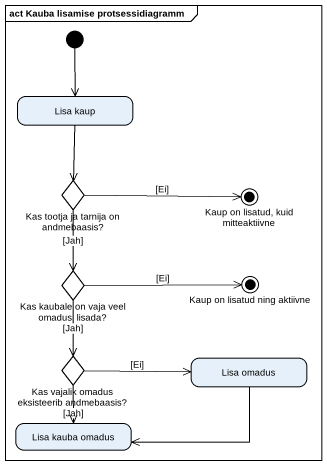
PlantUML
@startuml
mainframe act Kauba lisamise protsessidiagramm
hide empty description
state "Lisa kaup" as Lisa_kaup
state "Kas tootja ja tarnija on andmebaasis?" as Kas_tootja_ja_tarnija_on <<choice>>
state "Kaup on lisatud, kuid mitteaktiivne" as Kaup_on_lisatud_kuid <<end>>
state "Kas kaubale on vaja veel omadusi lisada?" as Kas_kaubale_on_vaja_veel <<choice>>
state "Kaup on lisatud ning aktiivne" as Kaup_on_lisatud_ning <<end>>
state "Kas vajalik omadus eksisteerib andmebaasis?" as Kas_vajalik_omadus <<choice>>
state "Lisa omadus" as Lisa_omadus
state "Lisa kauba omadus" as Lisa_kauba_omadus
[*] --> Lisa_kaup
Lisa_kaup --> Kas_tootja_ja_tarnija_on
Kas_tootja_ja_tarnija_on -right-> Kaup_on_lisatud_kuid : [Ei]
Kas_tootja_ja_tarnija_on --> Kas_kaubale_on_vaja_veel : [Jah]
Kas_kaubale_on_vaja_veel -right-> Kaup_on_lisatud_ning : [Ei]
Kas_kaubale_on_vaja_veel --> Kas_vajalik_omadus : [Jah]
Kas_vajalik_omadus -right-> Lisa_omadus : [Ei]
Kas_vajalik_omadus --> Lisa_kauba_omadus : [Jah]
Lisa_omadus -left-> Lisa_kauba_omadus
@enduml
